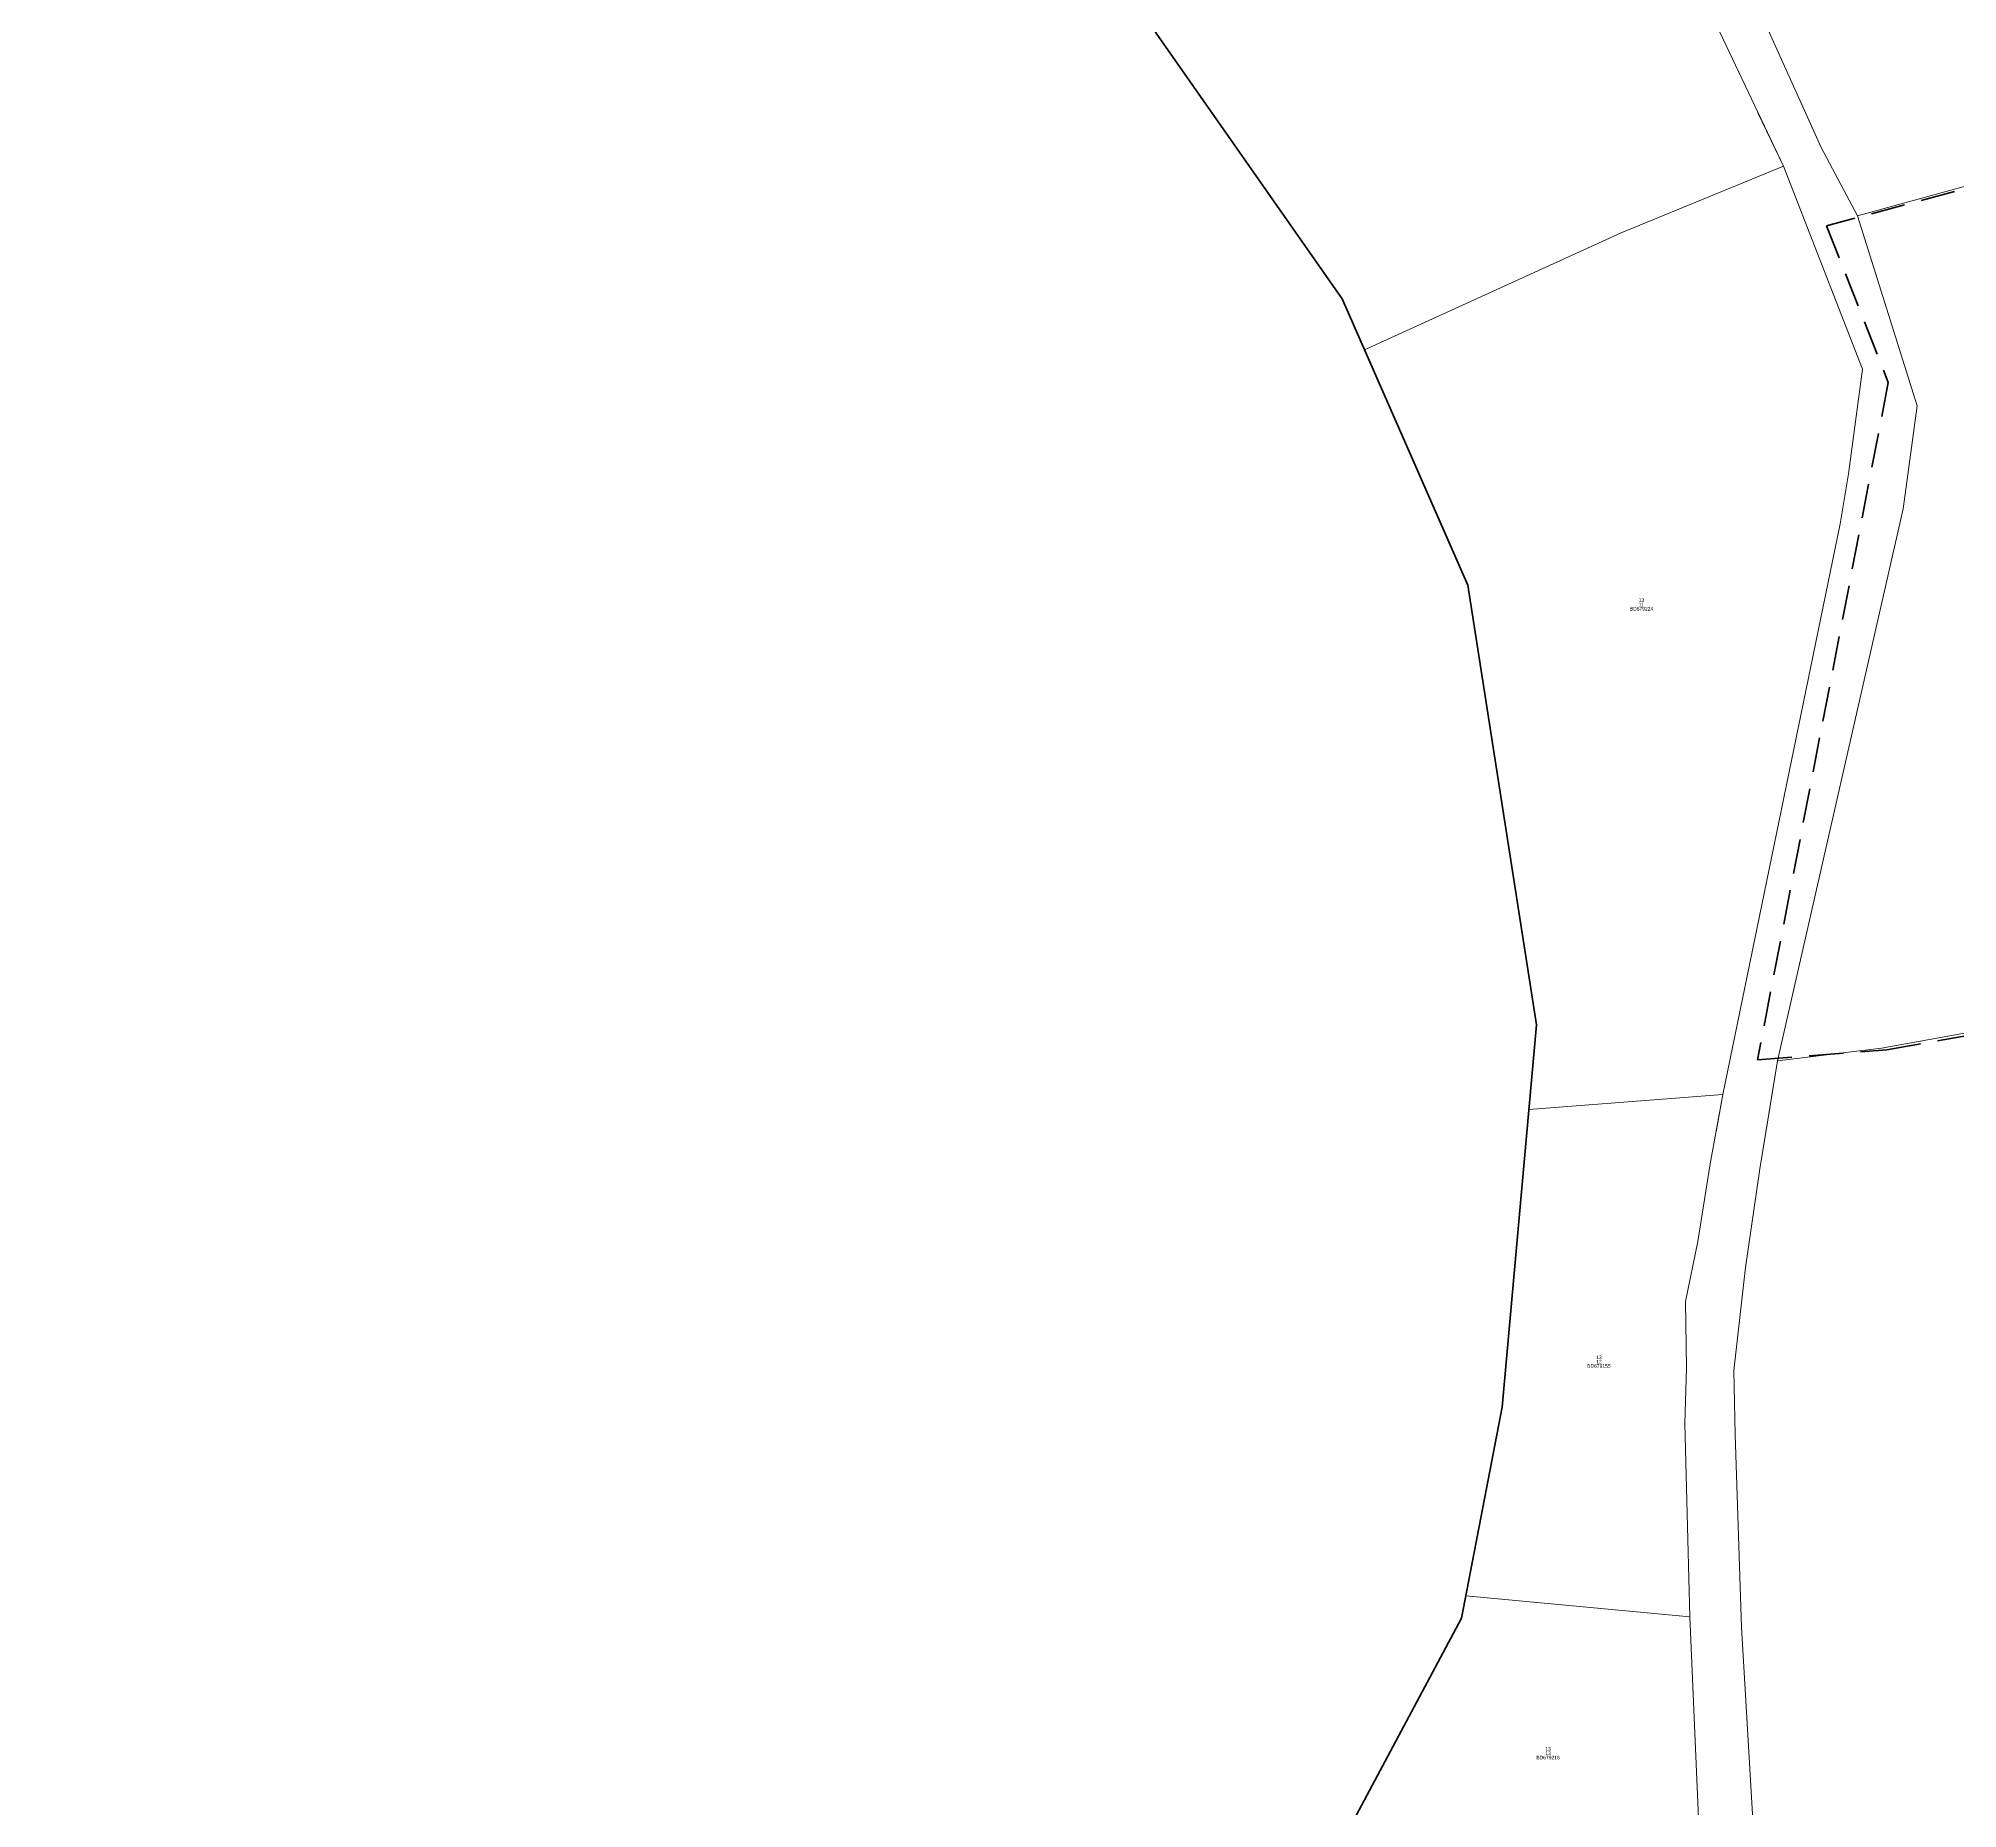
# Model space of a CAD drawing. Header units: metres. Extents: x 547915 to 556085, y 1814738 to 1822008.
# Drawn here: x 548656.5 to 548923.7, y 1818390.9 to 1818637.4 of the extents above; entities that cross this region are included whole.
import ezdxf
from ezdxf.enums import TextEntityAlignment as Align

# ---------------------------------------------------------------- set-up
doc = ezdxf.new("R2010")
doc.units = ezdxf.units.M
doc.header["$LTSCALE"] = 1.6
doc.linetypes.add('MEDIUM_DASHED', pattern=[4.5, 3, -1.5])
for name, color, linetype, lineweight in [('10', 7, 'Continuous', 13), ('23', 7, 'Continuous', 13), ('34', 7, 'MEDIUM_DASHED', 35), ('46', 7, 'Continuous', 35)]:
    doc.layers.add(name, color=color, linetype=linetype, lineweight=lineweight)
doc.layers.add('20', color=7, linetype='Continuous')

msp = doc.modelspace()

# ---------------------------------------------------------------- linework, layer by layer
at = {"layer": '10'}
for p, q in [((548864.04, 1818488.27), (548891.06, 1818490.34)), ((548886.47, 1818417.63), (548855.27, 1818420.52))]:
    msp.add_line(p, q, dxfattribs=at)
for points in [[(548790.86, 1818668.56), (548838.05, 1818601.12), (548841.16, 1818594.05)], [(548841.16, 1818594.05), (548876.91, 1818610.31), (548899.48, 1818619.6)], [(548909.8, 1818612.68), (548930.42, 1818618.34), (548938.07, 1818616.17), (548947.3, 1818608.68), (548974.91, 1818613.21)], [(548909.8, 1818612.68), (548930.42, 1818618.34), (548938.07, 1818616.17), (548947.3, 1818608.68), (548974.91, 1818613.21), (548976.74, 1818610.43), (548988.37, 1818597.26), (548992.89, 1818587.99), (548996.1, 1818574.79), (549003.6, 1818579.78)], [(548898.68, 1818495.01), (548913.16, 1818496.79), (548965.08, 1818506.18), (548976.87, 1818450.24), (549006.8, 1818444.02), (549013.3, 1818436.78), (549014.74, 1818411.9), (549017.97, 1818382.16), (549024.1, 1818379.15), (549025.36, 1818351.56), (549018.18, 1818331.38), (549024.95, 1818313.64), (549034.65, 1818301.28), (549040.65, 1818296.71), (549018.73, 1818282.84), (549005.09, 1818284.12)], [(548898.68, 1818495.01), (548913.16, 1818496.79), (548965.08, 1818506.18), (548976.87, 1818450.24), (549006.8, 1818444.02)]]:
    msp.add_lwpolyline(points, dxfattribs=at)
at = {"layer": '23'}
for p, q in [((548899.48, 1818619.6), (548895.95, 1818627.05)), ((548896.92, 1818484.21), (548898.68, 1818495.01)), ((548891.06, 1818490.34), (548890.12, 1818485.16)), ((548888.15, 1818378.39), (548886.47, 1818417.63))]:
    msp.add_line(p, q, dxfattribs=at)
for points in [[(548909.8, 1818612.68), (548904.76, 1818622.22), (548892.39, 1818649.61), (548885.57, 1818671.09), (548865.63, 1818762.14), (548855.13, 1818794.88), (548850.76, 1818809.37), (548850.55, 1818812.32)], [(548899.48, 1818619.6), (548887.95, 1818643.98), (548879.42, 1818669.02), (548872.91, 1818696.69)], [(548909.8, 1818612.68), (548904.76, 1818622.22), (548901.65, 1818629.11)], [(548891.06, 1818490.34), (548907.37, 1818569.8), (548908.56, 1818576.75), (548910.49, 1818591.35), (548899.48, 1818619.6)], [(548891.06, 1818490.34), (548907.37, 1818569.8), (548908.56, 1818576.75), (548910.49, 1818591.35), (548899.48, 1818619.6)], [(548898.68, 1818495.01), (548916.15, 1818571.89), (548918.1, 1818586.24), (548909.8, 1818612.68)], [(548898.68, 1818495.01), (548916.15, 1818571.89), (548918.1, 1818586.24), (548909.8, 1818612.68)], [(548906.34, 1818253.19), (548899.95, 1818255.88), (548898.81, 1818263.02), (548897.21, 1818282.54), (548897.99, 1818307.37), (548897.87, 1818333.55), (548897.34, 1818353.78), (548893.66, 1818416.19), (548892.78, 1818443), (548892.59, 1818451.92), (548894.21, 1818466.25), (548896.23, 1818479.98), (548898.68, 1818495.01)], [(548891.06, 1818490.34), (548889.3, 1818480.68), (548887.58, 1818469.87), (548885.85, 1818461.5), (548886.01, 1818452.28), (548885.75, 1818444.53), (548886.47, 1818417.63)]]:
    msp.add_lwpolyline(points, dxfattribs=at)
at = {"layer": '34'}
msp.add_lwpolyline([(548930.28, 1818617.94), (548905.5, 1818611.31), (548914.09, 1818589.47), (548895.88, 1818495.16), (548913.87, 1818496.57), (548964.87, 1818505.66)], dxfattribs=at)
at = {"layer": '46'}
msp.add_lwpolyline([(548652.8, 1818993.23), (548701.92, 1818936.24), (548751.01, 1818892.72), (548766.84, 1818865.67), (548772.58, 1818850.37), (548774.71, 1818832.93), (548770.45, 1818732.79), (548773.86, 1818706.95), (548784.07, 1818678.26), (548838.05, 1818601.12), (548855.56, 1818561.27), (548865.1, 1818500.06), (548860.33, 1818446.79), (548854.68, 1818417.45), (548807.1, 1818328.33), (548734.26, 1818239.64), (548683.07, 1818171.13), (548630, 1818110.18), (548584.92, 1818066.71), (548559.58, 1818030.48), (548539.92, 1818000), (548523.29, 1817800.64), (548523.2, 1817799.29), (548520.85, 1817763.94)], dxfattribs=at)

# ---------------------------------------------------------------- texts
at = {"layer": '20'}
for s, p in [('BD679224', (548879.735, 1818557.73)), ('BD679155', (548873.8, 1818452.3)), ('BD679216', (548866.715, 1818397.77))]:
    msp.add_text(s, height=0.5, dxfattribs=at).set_placement(p, align=Align.CENTER)
for s, width, p in [('13', 0.95, (548879.725, 1818558.93)), ('11', 0.85, (548879.71, 1818558.33)), ('13', 0.95, (548873.805, 1818453.5)), ('12', 0.95, (548873.81, 1818452.9)), ('13', 0.95, (548866.715, 1818398.97)), ('13', 0.95, (548866.715, 1818398.37))]:
    msp.add_text(s, height=0.5, dxfattribs=dict(at, width=width)).set_placement(p, align=Align.CENTER)

doc.saveas('drawing.dxf')
